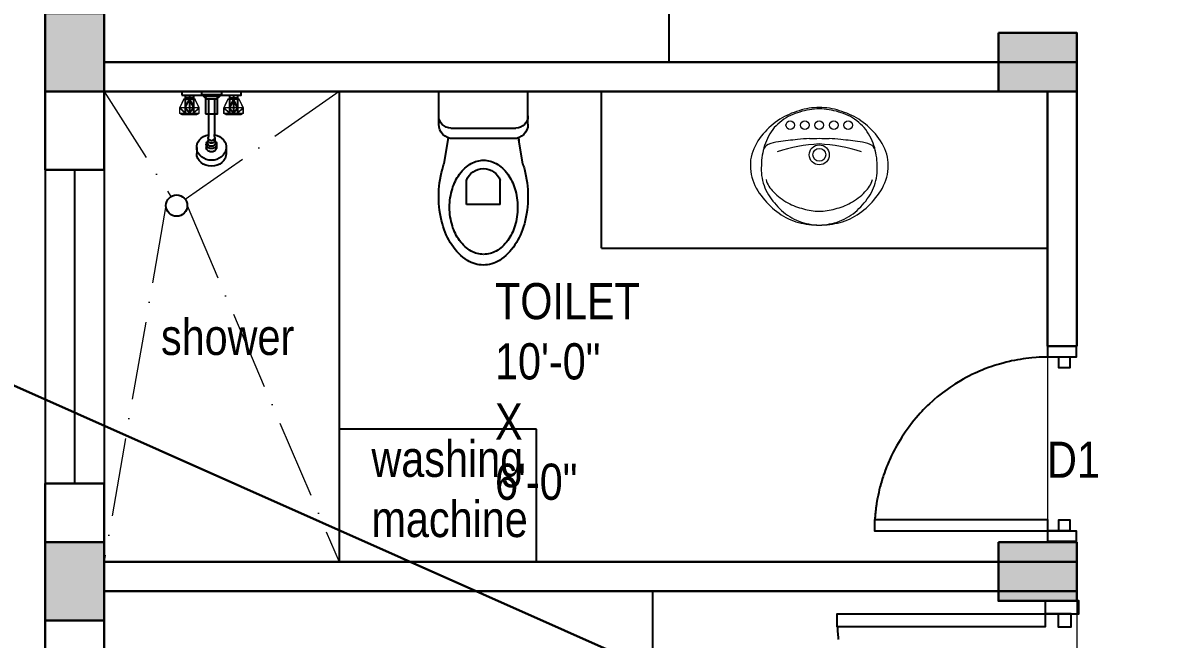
# Model space of a CAD drawing. Extents: x -454308 to 890911, y -14103 to 1343694.
# Drawn here: x 202982.2 to 203157.6, y 662360.3 to 662454.6 of the extents above; entities that cross this region are included whole.
import ezdxf

# ---------------------------------------------------------------- set-up
doc = ezdxf.new("R2010")
doc.units = 0
doc.header["$MEASUREMENT"] = 0
doc.linetypes.add('ACAD_ISO10W100', pattern=[18, 12, -3, 0, -3])
for name, color, linetype in [('A-Door', 144, 'Continuous'), ('cup', 126, 'Continuous'), ('ELE', 7, 'Continuous'), ('FUR', 250, 'Continuous'), ('FURNITURE', 250, 'Continuous'), ('WIN', 4, 'Continuous')]:
    doc.layers.add(name, color=color, linetype=linetype)
for name, color, linetype, lineweight in [('A-Wall', 7, 'Continuous', 30), ('AR-FUR', 11, 'Continuous', 9), ('col', 232, 'Continuous', 30), ('Hatch Gris Claro', 9, 'Continuous', 9), ('P-SANIT', 53, 'Continuous', 9), ('sill', 32, 'Continuous', 25), ('TILE', 252, 'Continuous', 0), ('TXT', 42, 'Continuous', 25)]:
    doc.layers.add(name, color=color, linetype=linetype, lineweight=lineweight)
doc.styles.get("Standard").update_dxf_attribs({"font": 'stylu.ttf', "height": 7})

# ---------------------------------------------------------------- blocks, each defined once
blk = doc.blocks.new('qwewerer')
at = {"layer": 'ELE', "color": 30}
for p, q in [((5777.864729340382, -153.8251510617486), (5777.864729340382, -153.9319056173227)), ((5778.01381470102, -153.8251510617486), (5778.01381470102, -153.9319056173227)), ((5778.07238394985, -154.1163303078803), (5777.806160091552, -154.1163303078803)), ((5777.795511137223, -154.1632069415577), (5778.083032904181, -154.1632069415577)), ((5777.742266365564, -154.1802240338755), (5777.742266365564, -154.3242960477486)), ((5778.13627767584, -154.1802240338755), (5778.13627767584, -154.3242960477486)), ((5778.13627767584, -154.3242960477486), (5777.742266365564, -154.3242960477486))]:
    blk.add_line(p, q, dxfattribs=at)
for points in [[(5777.939272020701, -153.5586362312772, 0.1424936983681253), (5777.868781488257, -153.5791414927578, 0.1071697165460671), (5777.79996798602, -153.6471735619467, 0.0786408298641539), (5777.758240304523, -153.7404567127194, 0.066012315555997), (5777.742266365564, -153.8609215864175, 0.06601231555599599), (5777.758240304523, -153.9813864601155, 0.0199642178922174), (5777.766040681807, -154.0062859962503, 0.1071697165460635)], [(5778.113627685658, -154.0030906231779, 0.0173725475895975), (5778.12030373688, -153.9813864601155, 0.0660123155559981), (5778.13627767584, -153.8609215864175, 0.0660123155559991), (5778.12030373688, -153.7404567127194, 0.0786408298641617), (5778.078576055384, -153.6471735619467, 0.1071697165460671), (5778.009762553158, -153.5791414927578, 0.1424936983681161), (5777.939272020701, -153.5586362312772, 0.1424936983681253)]]:
    blk.add_lwpolyline(points, format="xyb", dxfattribs=at)
blk.add_lwpolyline([(5777.940415183721, -153.6057114020998, 0.130744372021745), (5777.885658089344, -153.6202787820474, 0.1065289783166543), (5777.834235703803, -153.6665096307886, 0.0839786252461455), (5777.802288417603, -153.7312041130228, 0.0729101692013203), (5777.790254723171, -153.8132895390587, 0.0729101692013208), (5777.802288417603, -153.8953749650884, 0.0839786252461392), (5777.834235703803, -153.9600694473288, 0.1065289783166498), (5777.885658089344, -154.0063002960639, 0.1307443720217259), (5777.940415183721, -154.0208676760177, 0.1307443720217282), (5777.995172278093, -154.0063002960639, 0.1065289783166543), (5778.046594663637, -153.9600694473288, 0.0839786252461455), (5778.078541949835, -153.8953749650884, 0.0729101692013266), (5778.090575644256, -153.8132895390587, 0.072910169201322), (5778.078541949835, -153.7312041130228, 0.0839786252461514), (5778.046594663637, -153.6665096307886, 0.1065289783166485), (5777.995172278093, -153.6202787820474, 0.1307443720217304)], format="xyb", close=True, dxfattribs=at)
for points in [[(5778.01381470102, -153.8251510617486), (5777.864729340382, -153.8251510617486)], [(5777.766040681807, -154.0062859962503), (5777.784648466038, -154.1200604386613)], [(5778.113627685658, -154.0030906231779), (5778.094102085401, -154.1201346769984)]]:
    blk.add_lwpolyline(points, dxfattribs=at)
for centre, radius, start, end in [((5777.939272020694, -153.9044414533658), 0.0794411196541397, 200.2255843918751, 339.7744156081249), ((5777.806160091546, -154.1802240338755), 0.063893725991511, 90, 180), ((5778.072383949844, -154.1802240338755), 0.063893725991511, 0, 90), ((5777.795511137217, -154.2164517132111), 0.0532447716595925, 90, 180), ((5778.083032904174, -154.2164517132111), 0.0532447716595925, 0, 90)]:
    blk.add_arc(centre, radius, start, end, dxfattribs=at)
at = {"layer": 'TILE', "linetype": 'Continuous', "lineweight": 5}
for p, q in [((5777.878737078999, -153.9550531849793), (5777.878737078999, -153.955884745701)), ((5778.098371762094, -154.09454057172), (5778.098371762094, -154.1147874999581))]:
    blk.add_line(p, q, dxfattribs=at)
blk = doc.blocks.new('OVALIN PLANTA Nº 2')
at = {"layer": 'P-SANIT'}
for centre, radius in [((-0.1015999999999622, -0.1620000000000061), 0.015), ((-0.0507999999999811, -0.1620000000000061), 0.015), ((0, -0.1620000000000061), 0.015), ((0.0507999999999811, -0.1620000000000061), 0.015), ((0.1015999999999622, -0.1620000000000061), 0.015), ((0, -0.2660000000000195), 0.035), ((0, -0.2660000000000195), 0.0225)]:
    blk.add_circle(centre, radius, dxfattribs=at)
for centre, radius, start, end in [((0.0161855953160739, -0.3992000213767142), 0.300577608410624, 106.8213622541648, 120.9057605246085), ((0.0168833946820541, -0.3989736283317313), 0.2954473465260059, 99.99248570416688, 113.5156580961604), ((0.0034154647439664, -0.3450389406606007), 0.2450627426588706, 90.79856304804979, 107.627974042471), ((0.0086502789522456, -0.4018731408582429), 0.2969991398792077, 91.66901013801687, 98.33098986198453), ((-0.0034154647439664, -0.3450389406606007), 0.2450627426588706, 72.37202595752896, 89.20143695195028), ((-0.0086502789522456, -0.4018731408582429), 0.2969991398792077, 81.66901013801547, 88.33098986198313), ((-0.0168833946818268, -0.3989736283317313), 0.2954473465260059, 66.48434190383958, 80.00751429583312), ((-0.0161855953160739, -0.3992000213767142), 0.300577608410624, 59.09423947539145, 73.17863774583519), ((0.0314386648558411, -0.3936502593944908), 0.3040682165631177, 123.9103165638252, 138.5833330308887), ((-0.0092078701536593, -0.3098891260130472), 0.2036825545950453, 116.7862099994148, 136.8489608491227), ((0.0092078701536593, -0.3098891260130472), 0.2036825545950453, 43.15103915087733, 63.21379000058521), ((-0.0314386648558411, -0.3936502593944908), 0.3040682165631177, 41.41666696911125, 56.08968343617475), ((-0.0417277812257453, -0.3251599012436941), 0.2039123941460958, 139.4151812388403, 162.642002356372), ((0.0027383468841435, -0.2979364505408455), 0.2049205124034549, 141.5768857714292, 161.5924571946352), ((-0.0027383468839162, -0.2979364505408455), 0.2049205124034549, 18.40754280536327, 38.42311422857075), ((0.0417277812257453, -0.3251599012436941), 0.2039123941460958, 17.35799764362797, 40.58481876115965), ((0.0391463836076582, -0.3064248647837076), 0.2421706026605946, 162.4069807184492, 179.1896752241524), ((-0.1673814728501384, -0.2578181868437923), 0.03, 111.7838862182246, 166.7563550706857), ((-0.1216730883134005, -0.3721905763471796), 0.1531677713433156, 97.96383961226013, 111.7838862182246), ((0.0328456747349719, -0.8211062228895967), 0.5940150082103541, 93.16974961376694, 107.6655013815523), ((0.0715994941272129, -1.753722393652024), 1.548153238417761, 95.46521959868411, 97.96383961226013), ((-0.0021328642255867, -0.8268152817572341), 0.6186163374750226, 92.971552515478, 96.8437896196066), ((-0.0268635278816873, 0.11542524338509), 0.3245389609722788, 268.7043153786766, 274.7480580904497), ((0.0268635278816873, 0.11542524338509), 0.3245389609722788, 265.2519419095503, 271.2956846213235), ((-0.0328456747347445, -0.8211062228895967), 0.5940150082103541, 72.33449861844761, 86.83025038623305), ((0.0021328642255867, -0.8268152817572341), 0.6186163374750226, 83.15621038039339, 87.02844748452202), ((-0.0715994941272129, -1.753722393652024), 1.548153238417761, 82.03616038773988, 84.53478040131591), ((0.1216730883134005, -0.3721905763471796), 0.1531677713433156, 68.21611378177539, 82.03616038773988), ((0.1673814728501384, -0.2578181868437923), 0.03, 13.24364492931428, 68.21611378177539), ((-0.0391463836074308, -0.3064248647837076), 0.2421706026605946, 0.8103247758476207, 17.59301928155081), ((-0.134418988839343, -0.2961868436365762), 0.1067985535466433, 162.642002356372, 183.6576372828124), ((0.134418988839343, -0.2961868436365762), 0.1067985535466433, 356.3423627171875, 17.35799764362797), ((-0.1066472706024797, -0.3091186473939445), 0.1344919839340004, 177.3924563566748, 195.3300822243706), ((-0.0279228450294795, -0.3153354974939759), 0.175511181099671, 175.9697432650153, 187.6164357871103), ((0.0279228450294795, -0.3153354974939759), 0.175511181099671, 352.3835642128897, 4.030256734984702), ((0.1066472706024797, -0.3091186473939445), 0.1344919839340004, 344.6699177756293, 2.607543643325203), ((-0.0595632309980374, -0.2962113371014823), 0.1833131416882173, 195.3300822243706, 221.2175443065104), ((-0.0258628168826363, -0.3150600295739139), 0.1775895454902829, 187.6164357871103, 210.8024455189943), ((-0.0995051195416181, -0.3287575000689742), 0.0902231368334689, 195.5550290602754, 227.7100619043675), ((0.0995051195416181, -0.3287575000689742), 0.0902231368334689, 312.2899380956325, 344.4449709397245), ((0.0258628168828636, -0.3150600295739139), 0.1775895454902829, 329.1975544810057, 352.3835642128897), ((0.0595632309980374, -0.2962113371014823), 0.1833131416882173, 318.7824556934895, 344.6699177756293), ((-0.0310391077375698, -0.2788195026701032), 0.1740708821601731, 222.0905713619554, 243.0550122600565), ((0.0310391077375698, -0.2788195026701032), 0.1740708821601731, 296.9449877399435, 317.9094286380446), ((0.0068972127694451, -0.2583145460180276), 0.2587284415780775, 217.8305458076494, 235.1978782721125), ((0.0739208866491481, -0.2409730112765089), 0.3014968642655727, 213.1860097318971, 226.8139902680969), ((-0.0099687554873071, -0.2580253466083207), 0.2023719693719492, 240.4039276706165, 257.0247784777901), ((0.0099687554875345, -0.2580253466083207), 0.2023719693719492, 282.9752215222098, 299.5960723293834), ((-0.0739208866491481, -0.2409730112765089), 0.3014968642655727, 313.1860097319033, 326.813990268103), ((-0.0068972127694451, -0.2583145460180276), 0.2587284415780775, 304.8021217278875, 322.1694541923506), ((-0.0155465247075881, -0.2955881104961122), 0.2153312317037326, 234.4409912882706, 254.5665361176518), ((0.0049040984670228, -0.3060146944029327), 0.2069212771674431, 228.4229955554113, 248.4382677614795), ((-0.0056996166665613, -0.3022020589020258), 0.160898923214228, 252.0048131858173, 272.0300466216992), ((0.0056996166667886, -0.3022020589020258), 0.160898923214228, 267.9699533783008, 287.9951868141827), ((-0.0049040984667954, -0.3060146944029327), 0.2069212771674431, 291.5617322385206, 311.5770044445886), ((0.0155465247075881, -0.2955881104961122), 0.2153312317037326, 285.4334638823482, 305.5590087117293), ((-2.73173741334e-05, -0.2078089301514012), 0.3041910710752171, 256.1489410416058, 270.0051453523859), ((0.0028282625701195, -0.3035387550950475), 0.2084804300084287, 249.2189314660766, 269.2226969239727), ((-0.0028282625701195, -0.3035387550950475), 0.2084804300084287, 270.7773030760272, 290.7810685339234), ((2.73173743608e-05, -0.2078089301514012), 0.3041910710752171, 269.9948546476141, 283.8510589583942)]:
    blk.add_arc(centre, radius, start, end, dxfattribs=at)
blk = doc.blocks.new('s')
for p, q in [((59167.75135631871, 41466.37151108135), (59167.75135631871, 41456.37151108135)), ((59235.75135631871, 41456.37151108135), (59167.75135631871, 41456.37151108135)), ((59167.75135631871, 41456.37151108135), (59184.7513563187, 41441.37151108135)), ((59218.75135631871, 41441.37151108135), (59184.7513563187, 41441.37151108135)), ((59191.75135631871, 41441.37151108135), (59191.75135631871, 41320.55602714825)), ((59211.7513563187, 41441.37151108135), (59211.7513563187, 41320.55602714873)), ((59235.75135631871, 41456.37151108135), (59218.75135631871, 41441.37151108135)), ((59235.75135631871, 41466.37151108135), (59235.75135631871, 41456.37151108135)), ((59151.75135631871, 41277.3977905229), (59151.75135631876, 41257.16543247992)), ((59184.25135631871, 41288.39779052301), (59184.25135631871, 41277.3977905229)), ((59190.75135631871, 41309.78989379467), (59190.75135631871, 41301.00568725122)), ((59212.75135631871, 41309.78989379467), (59212.75135631871, 41301.00568725122)), ((59219.2513563187, 41288.39779052288), (59219.2513563187, 41277.3977905229)), ((59251.75135631871, 41277.3977905229), (59251.75135631876, 41257.16543247992))]:
    blk.add_line(p, q)
for centre, start, end in [((59141.75135631928, 41320.55602714825), 349.3898011079829, 0), ((59261.75135631789, 41320.5560271485), 180, 190.610198892017)]:
    blk.add_arc(centre, 50, start, end)
for centre, major_axis, ratio, start_param, end_param in [((59201.75135631875, 41277.3977905229), (49.99999999999985, -5.504699999999999e-11), 0.8660254037841394, 1.772154247587343, 7.652623713186268), ((59201.75135631871, 41288.39779052288), (17.50000000002951, 3.0372e-12), 0.866025403780799, 2.35130852807815, 7.073469432686392), ((59201.75135631871, 41277.3977905229), (17.5000000000291, 6.559e-13), 0.8660254037808194, 3.141592653589748, 6.283185307179543), ((59201.75135631871, 41293.3977905229), (14.00000000002944, -2.2835e-12), 0.866025403782517, 2.47456775545474, 6.950210205322271), ((59201.75135631871, 41309.78989379467), (10.9999999999999, 1.83926e-11), 0.8758341972650082, 2.978972220107402, 6.445805740663133), ((59201.75135631871, 41301.00568725122), (11, -1.598e-12), 0.8758341972650008, 3.141592653589956, 6.283185307179751), ((59201.75135631875, 41257.16543247992), (49.99999999999996, -5.38083e-11), 0.8660254037841372, 3.141592653589782, 6.283185307179573)]:
    blk.add_ellipse(centre, major_axis=major_axis, ratio=ratio, start_param=start_param, end_param=end_param)
blk = doc.blocks.new('SHOWER MIXER-P')
for p, q in [((-15, -17), (-15, -12)), ((15, -17), (15, -12))]:
    blk.add_line(p, q)
for points in [[(-100, -12), (100, -12), (100, 0), (-100, 0)], [(-20, -75), (20, -75), (20, -17), (-20, -17)]]:
    blk.add_lwpolyline(points, close=True)
blk = doc.blocks.new('EREWRRWE')
at = {"layer": 'FURNITURE'}
for p, q in [((158119.8859890547, 672801.8788652142), (158119.8859890547, 672799.0894482582)), ((158121.1540979906, 672801.4561622356), (158119.8859890547, 672801.4561622356)), ((158119.8859890547, 672799.9348542155), (158120.5200435226, 672801.2448107463)), ((158120.5200435226, 672801.8788652142), (158120.5200435226, 672799.0894482582)), ((158120.5200435226, 672801.2448107463), (158121.1540979906, 672799.9348542155)), ((158121.1540979906, 672801.8788652142), (158121.1540979906, 672799.0894482582)), ((158126.6459878744, 672801.8788652142), (158126.6459878744, 672799.0894482582)), ((158126.6459878744, 672801.4561622356), (158127.9140968103, 672801.4561622356)), ((158127.2800423423, 672801.2448107463), (158126.6459878744, 672799.9348542155)), ((158127.2800423423, 672801.8788652142), (158127.2800423423, 672799.0894482582)), ((158127.9140968103, 672799.9348542155), (158127.2800423423, 672801.2448107463)), ((158127.9140968103, 672801.8788652142), (158127.9140968103, 672799.0894482582)), ((158119.8859890547, 672799.0894482582), (158119.0405830974, 672799.9348542155)), ((158120.5200435226, 672799.0894482582), (158119.8859890547, 672799.9348542155)), ((158121.1540979906, 672799.9348542155), (158120.5200435226, 672799.0894482582)), ((158121.1540979906, 672799.0894482582), (158121.9995039479, 672799.9348542155)), ((158126.6459878744, 672799.0894482582), (158125.8005819171, 672799.9348542155)), ((158126.6459878744, 672799.9348542155), (158127.2800423423, 672799.0894482582)), ((158127.2800423423, 672799.0894482582), (158127.9140968103, 672799.9348542155)), ((158127.9140968103, 672799.0894482582), (158128.7595027675, 672799.9348542155))]:
    blk.add_line(p, q, dxfattribs=at)
at = {"layer": 'FURNITURE', "const_width": 0.2147331131443195}
for points in [[(158119.0405830974, 672799.0894482582), (158119.4138298276, 672798.8776740659), (158121.6262572177, 672798.8776740659), (158121.9995039479, 672799.0894482582), (158121.9995039479, 672799.9348542155), (158121.3654494799, 672801.2448107463), (158119.6746375654, 672801.2448107463), (158119.0405830974, 672799.9348542155)], [(158128.7595027675, 672799.0894482582), (158128.3862560374, 672798.8776740659), (158126.1738286472, 672798.8776740659), (158125.8005819171, 672799.0894482582), (158125.8005819171, 672799.9348542155), (158126.434636385, 672801.2448107463), (158128.1254482996, 672801.2448107463), (158128.7595027675, 672799.9348542155)]]:
    blk.add_lwpolyline(points, close=True, dxfattribs=at)
for points in [[(158121.9995039479, 672799.9348542155), (158119.0405830974, 672799.9348542155)], [(158121.9995039479, 672799.0894482582), (158119.0405830974, 672799.0894482582)], [(158125.8005819171, 672799.9348542155), (158128.7595027675, 672799.9348542155)], [(158125.8005819171, 672799.0894482582), (158128.7595027675, 672799.0894482582)]]:
    blk.add_lwpolyline(points, dxfattribs=at)
at = {"layer": 'FURNITURE', "xscale": 0.0452994030559635, "yscale": 0.0452994030559635, "zscale": 0.0452994030559635}
blk.add_blockref('SHOWER MIXER-P', (158123.9000429325, 672802.422458051), dxfattribs=at)
at = {"layer": 'FURNITURE', "extrusion": (0, 0, -1), "xscale": 0.0452994030559635, "yscale": 0.0452994030559635, "zscale": -0.0452994030559635}
blk.add_blockref('s', (-160805.7040392407, 670924.0205817025), dxfattribs=at)
blk = doc.blocks.new('colummn')
at = {"layer": 'Hatch Gris Claro'}
blk.add_hatch(color=256, dxfattribs=at).paths.add_polyline_path([(154558.6418708955, 675547.1724355803), (154567.6418708955, 675547.1724355803), (154567.6418708955, 675559.1724355803), (154558.6418708955, 675559.1724355803)])
at = {"layer": 'col'}
blk.add_lwpolyline([(154558.6418708955, 675547.1724355803), (154567.6418708955, 675547.1724355803), (154567.6418708955, 675559.1724355803), (154558.6418708955, 675559.1724355803), (154558.6418708955, 675547.1724355803)], dxfattribs=at)
blk = doc.blocks.new('RERWRER')
at = {"layer": 'col'}
for p in [(8622.84308085739, -2834.500775476685), (8622.84308085739, -2915.500775476801)]:
    blk.add_blockref('colummn', p, dxfattribs=at)
at = {"layer": 'col', "rotation": 270}
for p in [(-512219.6996462796, 827280.3135309992), (-512219.6996462796, 827202.3135309991)]:
    blk.add_blockref('colummn', p, dxfattribs=at)

msp = doc.modelspace()

# ---------------------------------------------------------------- linework, layer by layer
at = {"lineweight": 30}
msp.add_line((201412.450221967, 663095.442956395), (204217.8163519427, 661849.8548067152), dxfattribs=at)
at = {"layer": 'A-Door'}
for points in [[(203143.5196115169, 662405.1347434584), (203143.5196115169, 662403.4735604778), (203139.2005355687, 662403.4735604778), (203139.2005355687, 662405.1347434584), (203143.5196115169, 662405.1347434584), (203143.5196115169, 662403.4735604778), (203142.5229016716, 662403.4735604778), (203142.5229016716, 662401.812377354), (203140.8617188412, 662401.812377354), (203140.8617188412, 662403.4735604778), (203139.2005355687, 662403.4735604778), (203138.3302633653, 662403.4593090668), (203137.8480455896, 662403.4391269693), (203137.3709399759, 662403.4105143375), (203136.7294953275, 662403.3584450653), (203136.2568675405, 662403.3100491205), (203135.8041557476, 662403.255664783), (203135.3743322318, 662403.1967158386), (203134.94403112, 662403.1305158804), (203134.5100696725, 662403.0564165605), (203134.0843192961, 662402.97649887), (203133.6135968715, 662402.8797345805), (203133.3210680293, 662402.815112489), (203132.8133019968, 662402.6946840507), (203132.312327088, 662402.5654718936), (203131.7654641994, 662402.4124524377), (203131.3795766609, 662402.2968374357), (203130.9932116743, 662402.1746493028), (203130.4634387632, 662401.9964760874), (203130.103026427, 662401.868113307), (203129.5406964403, 662401.6560325858), (203129.1427292494, 662401.4970703368), (203128.7258297387, 662401.322484403), (203128.388367073, 662401.1750037811), (203128.0409250838, 662401.0172882115), (203127.562887007, 662400.7903339925), (203127.1927415231, 662400.606492651), (203126.694022648, 662400.3472775671), (203126.1869393575, 662400.0697426533), (203125.778295193, 662399.8354888721), (203125.1952649265, 662399.4842720182), (203124.9386193545, 662399.323122513), (203124.6165843808, 662399.1150688843), (203124.1584375055, 662398.8075216126), (203123.7447670768, 662398.5177368808), (203123.3930627399, 662398.2619727034), (203123.0238870574, 662397.9838586539), (203122.6599511997, 662397.6996437482), (203122.2501906774, 662397.3671807843), (203121.782403192, 662396.9706900679), (203121.4906392992, 662396.7137897541), (203121.0413285306, 662396.3029456402), (203120.7695581179, 662396.0450501458), (203120.4063947371, 662395.6887724929), (203120.1048553388, 662395.3823153044), (203119.8750018968, 662395.141910931), (203119.6414243622, 662394.8913152944), (203119.3341263674, 662394.5515070108), (203118.9922970105, 662394.1592355446), (203118.6690513714, 662393.773541935), (203118.3095858128, 662393.3265419564), (203117.9167971966, 662392.8144914387), (203117.621454438, 662392.4118064409), (203117.3110163549, 662391.9707186954), (203117.0116094592, 662391.5264811261), (203116.8046633328, 662391.2077150833), (203116.5369718147, 662390.7799597223), (203116.281547978, 662390.3541808594), (203116.0514899792, 662389.9545376593), (203115.8487824381, 662389.5885308415), (203115.6811356578, 662389.2751520639), (203115.4932318041, 662388.9114198765), (203115.3377225314, 662388.5995711455), (203115.1972164859, 662388.3086634127), (203115.0694638325, 662388.0360337404), (203114.9238329332, 662387.7150367575), (203114.8171036307, 662387.4723298583), (203114.7107548117, 662387.2237209061), (203114.5989393245, 662386.9544980129), (203114.47887336, 662386.6557214679), (203114.3759587704, 662386.3909384729), (203114.2784115209, 662386.1319035926), (203114.1381562278, 662385.7442984236), (203114.1381562278, 662385.7442984236), (203114.0262496787, 662385.4207552448), (203113.9471063841, 662385.1834056518), (203113.8674732457, 662384.9367332065), (203113.8674732457, 662384.9367332065), (203113.7513461159, 662384.5613270871), (203113.6805366849, 662384.322223407), (203113.6805366849, 662384.322223407), (203113.6045753929, 662384.0560749226), (203113.6045753929, 662384.0560749226), (203113.5365021011, 662383.8081571269), (203113.5365021011, 662383.8081571269), (203113.4676336023, 662383.5472406452), (203113.4676336023, 662383.5472406452), (203113.3680733982, 662383.1494979375), (203113.3680733982, 662383.1494979375), (203113.2724301845, 662382.7403823782), (203113.2724301845, 662382.7403823782), (203113.177807396, 662382.3036118819), (203113.090556195, 662381.8653894187), (203113.0627923433, 662381.7172694437), (203113.0428561279, 662381.6079380125), (203113.0108539849, 662381.426742486), (203112.9878398161, 662381.2916806753), (203112.9563948188, 662381.0999297857), (203112.9416947379, 662381.0071407808), (203112.9189028375, 662380.8588752873), (203112.9061646462, 662380.7734860596), (203112.8913749792, 662380.6718703944), (203112.8733606574, 662380.5441959589), (203112.8576619944, 662380.4291001757), (203112.8471736371, 662380.3500286132), (203112.8349376889, 662380.2553903289), (203112.8233371081, 662380.163095005), (203112.8106966201, 662380.059413843), (203112.7972247685, 662379.9449822064), (203112.7840653595, 662379.8288350034), (203112.7638226031, 662379.6404752509), (203112.7491362483, 662379.49519502), (203112.7367032686, 662379.3654676373), (203112.7224080229, 662379.2072501198), (203112.7155876755, 662379.1277847893), (203112.7066602128, 662379.0192546145), (203112.696513965, 662378.8886966077), (203112.6880483053, 662378.7727868761), (203112.6880483053, 662378.6775545479), (203112.6216068961, 662378.5558147822), (203112.6216068961, 662376.8946318063), (203143.5196115169, 662376.8946318063), (203143.5196115169, 662375.2334486828), (203139.2005355687, 662375.2334486828), (203139.2005355687, 662376.8946318063), (203140.8617188412, 662376.8946318063), (203140.8617188412, 662378.5558147822), (203142.5229016716, 662378.5558147822), (203142.5229016716, 662376.8946318063), (203139.2005355687, 662376.8946318063), (203139.2005355687, 662378.5558147822), (203112.6216068961, 662378.5558147822)], [(203107.1557840106, 662360.2260422485), (203107.1406330052, 662360.35031525), (203107.1244858369, 662360.4874734591), (203107.108712657, 662360.6266880729), (203107.0844496266, 662360.8524571346), (203107.0668465644, 662361.0265907443), (203107.0519441912, 662361.1820826317), (203107.0348097624, 662361.3717231358), (203107.0266347082, 662361.4669707468), (203107.0159346097, 662361.5970554608), (203107.003773277, 662361.753542911), (203106.9936260743, 662361.8924732922), (203106.9936260743, 662362.0066191974), (203106.9139890558, 662362.1525371729), (203106.9139890558, 662364.1436402798), (203143.9485076156, 662364.1436402798), (203143.9485076156, 662366.1347434582), (203138.7716394696, 662366.1347434582), (203138.7716394696, 662364.1436402798), (203140.762742648, 662364.1436402798), (203140.762742648, 662362.1525371729), (203142.7538456782, 662362.1525371729), (203142.7538456782, 662364.1436402798), (203138.7716394696, 662364.1436402798), (203138.7716394696, 662362.1525371729), (203106.9139890558, 662362.1525371729)]]:
    msp.add_lwpolyline(points, dxfattribs=at)
at = {"layer": 'A-Wall'}
for p, q in [((202985.6222359951, 662478.8821018188), (202985.622235995, 662432.1347434585)), ((202994.6222359951, 662478.8821018187), (202994.6222359951, 662448.6347434584)), ((202994.6222359951, 662448.6347434584), (203143.6100735428, 662448.6347434584)), ((203143.6100735427, 662405.1347434585), (203143.6100735428, 662448.6347434584)), ((202994.6222359951, 662444.1347434584), (203139.1100735426, 662444.1347434584)), ((202994.6222359951, 662444.1347434584), (202994.6222359951, 662432.1347434585)), ((203139.1100735428, 662405.1347434584), (203139.1100735431, 662444.1347434584)), ((202994.6222359951, 662432.1347434584), (202985.6222359951, 662432.1347434584)), ((203139.1100735428, 662405.1347434584), (203143.6100735428, 662405.1347434584)), ((202985.622235995, 662384.1347434585), (202985.6222359951, 662230.3481936075)), ((202994.6222359951, 662384.1347434584), (202985.6222359951, 662384.1347434585)), ((202994.6222359951, 662384.1347434584), (202994.6222359951, 662372.1347434584)), ((202994.6222359951, 662372.1347434584), (203143.6100735428, 662372.1347434584)), ((203143.6100735428, 662367.6347434584), (203143.6100735428, 662372.1347434584)), ((202994.6222359951, 662367.6347434584), (203143.6100735427, 662367.6347434584)), ((202994.6222359951, 662367.6347434584), (202994.6222359951, 662230.3481936075))]:
    msp.add_line(p, q, dxfattribs=at)
at = {"layer": 'AR-FUR'}
for p, q in [((203139.1100735428, 662405.1347434584), (203139.1100735428, 662375.1347434582)), ((203143.6100735429, 662366.1347434582), (203143.6100735429, 662330.2948867579))]:
    msp.add_line(p, q, dxfattribs=at)
at = {"layer": 'cup'}
for p, q in [((203081.1161547689, 662472.6347434584), (203081.1161547689, 662448.6347434584)), ((203078.6222359951, 662367.6347434584), (203078.6222359951, 662345.6347434584))]:
    msp.add_line(p, q, dxfattribs=at)
at = {"layer": 'FUR', "linetype": 'ACAD_ISO10W100', "lineweight": 0}
for p, q in [((202994.6222359951, 662444.1347434584), (203004.8572344194, 662428.0490848444)), ((203030.6222359953, 662444.1347434582), (203007.0728539501, 662427.6089165616)), ((203004.1000924436, 662426.66991582), (202994.6222359951, 662372.1347434584)), ((203007.3694543974, 662426.66991582), (203030.6222359943, 662372.1347434584))]:
    msp.add_line(p, q, dxfattribs=at)
at = {"layer": 'FUR'}
for p, q in [((203030.6222359953, 662444.1347434582), (203030.6222359943, 662372.1347434584)), ((203070.8213293277, 662420.1347434584), (203070.8213293279, 662444.1347434587)), ((203070.8213293277, 662420.1347434584), (203139.1100735426, 662420.1347434584))]:
    msp.add_line(p, q, dxfattribs=at)
msp.add_lwpolyline([(203060.858549653, 662392.4264080031), (203030.6222359943, 662392.4264080031), (203030.6222359943, 662372.1347434584), (203060.858549653, 662372.1347434584)], close=True, dxfattribs=at)
msp.add_circle((203005.7347734205, 662426.66991582), 1.634680976946598, dxfattribs=at)
at = {"layer": 'sill'}
for p, q in [((202985.6222359951, 662432.1347434584), (202985.6222359944, 662384.1347434584)), ((202994.6222359951, 662432.1347434584), (202994.6222359945, 662384.1347434584))]:
    msp.add_line(p, q, dxfattribs=at)
at = {"layer": 'WIN'}
msp.add_line((202990.1222359951, 662432.1347434584), (202990.1222359951, 662384.1347434584), dxfattribs=at)

# ---------------------------------------------------------------- block references
at = {"layer": 'A-Wall'}
msp.add_blockref('EREWRRWE', (44887.17674784001, -10358.28771459265), dxfattribs=at)
at = {"layer": 'col'}
msp.add_blockref('RERWRER', (39804.13728424208, -10268.53691664524), dxfattribs=at)
at = {"layer": 'ELE', "xscale": -34.69827985391021, "yscale": 34.69827985391021, "zscale": 34.69827985391021, "rotation": 180}
msp.add_blockref('qwewerer', (2568.169433522766, 657089.3471309359), dxfattribs=at)
at = {"layer": 'P-SANIT', "xscale": 43.70907628163695, "yscale": 43.70907628163695, "zscale": 43.70907628163695}
msp.add_blockref('OVALIN PLANTA Nº 2', (203104.170941269, 662446.0686914267), dxfattribs=at)

# ---------------------------------------------------------------- texts
at = {"layer": 'TXT', "lineweight": 25, "char_height": 5.528883617601077, "width": 0.19630652361327, "attachment_point": 1}
for s, insert in [('{\\fArial Narrow|b0|i0|c0|p34;    TOILET\\P10\'-0" X 6\'-0"}', (203054.5095164586, 662414.8066881108)), ('{\\fArial Narrow|b0|i0|c0|p34;shower}', (203003.3477667628, 662409.3319425419)), ('{\\fArial Narrow|b0|i0|c0|p34;washing\\Pmachine}', (203035.5845660726, 662390.6653527519)), ('{\\fArial Narrow|b0|i0|c0|p34;D1}', (203139.059424993, 662390.5291811781))]:
    msp.add_mtext(s, dxfattribs=dict(at, insert=insert))

doc.saveas('drawing.dxf')
